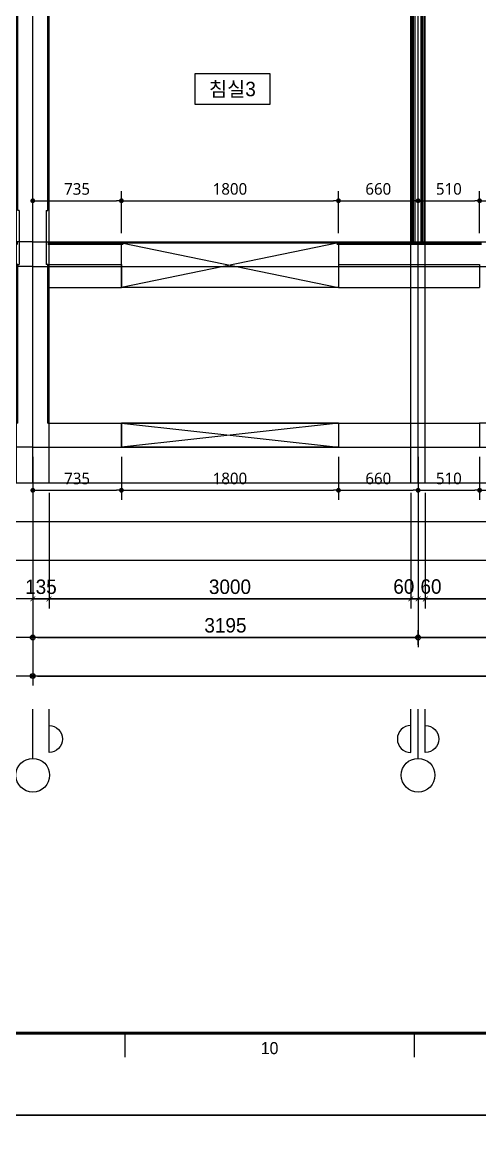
# Model space of a CAD drawing. Header units: millimetres. Extents: x 0 to 92204, y -190080 to 23760.
# Drawn here: x 8790 to 12581, y -47740 to -38450 of the extents above; entities that cross this region are included whole.
import ezdxf
from ezdxf.enums import TextEntityAlignment as Align
from ezdxf.xclip import XClip

# ---------------------------------------------------------------- set-up
doc = ezdxf.new("R2010")
doc.units = ezdxf.units.MM
doc.header["$LTSCALE"] = 100
doc.header["$XCLIPFRAME"] = 0
doc.linetypes.add('AUDIT_D_220706163347-0', pattern=[0])
doc.linetypes.add('CEN', pattern=[62, 60, -1, 0, -1])
doc.layers.get('defpoints').update_dxf_attribs({"color": 139})
for name, color, linetype in [('A-치수', 7, 'AUDIT_D_220706163347-0'), ('AA-BORD-FORM', 7, 'Continuous'), ('AA-BORD-TEXT', 3, 'Continuous'), ('AA-XXXX-DIMS', 7, 'Continuous'), ('CEN_CON', 1, 'CEN'), ('CEN_WALL', 12, 'CEN'), ('CONC', 2, 'Continuous'), ('DIM', 7, 'AUDIT_D_220706163347-0'), ('ELE3_CON', 7, 'Continuous'), ('MC', 135, 'Continuous'), ('WAL', 3, 'Continuous'), ('WAL_DRY', 7, 'Continuous'), ('실명', 3, 'AUDIT_D_220706163347-0'), ('실명박스', 7, 'AUDIT_D_220706163347-0'), ('창호-open', 4, 'Continuous')]:
    doc.layers.add(name, color=color, linetype=linetype)
doc.styles.add('HAUD01', font='Dotum.ttf')
doc.styles.add('맑은 고딕', font='malgun.ttf')
doc.styles.add('맑은고딕', font='malgun.ttf', dxfattribs={"width": 0.9})
doc.dimstyles.new('DIM_40', dxfattribs={"dimscale": 40, "dimtxt": 3, "dimasz": 1, "dimexe": 2, "dimexo": 2, "dimgap": 1, "dimtad": 1, "dimdec": 0, "dimzin": 0, "dimdsep": 46, "dimtxsty": '맑은고딕', "dimblk1": 'DIMDOT', "dimblk2": 'DIMDOT', "dimsah": 1, "dimcen": 0.09, "dimdle": 2, "dimclrd": 7, "dimclre": 7, "dimclrt": 3, "dimadec": 0, "dimazin": 0, "dimtfac": 1, "dimtdec": 0, "dimtix": 1, "dimtmove": 2, "dimatfit": 3, "dimldrblk": 'DIMDOT', "dimfxl": 2, "dimtolj": 1, "dimtzin": 0, "dimarcsym": 0})
doc.dimstyles.new('MCDIM_40', dxfattribs={"dimscale": 40, "dimtxt": 3, "dimasz": 1, "dimexe": 2, "dimexo": 2, "dimgap": 1, "dimtad": 1, "dimdec": 0, "dimzin": 0, "dimdsep": 46, "dimtxsty": '맑은고딕', "dimblk1": 'ARCHTICK', "dimblk2": 'ARCHTICK', "dimsah": 1, "dimcen": 0.09, "dimdle": 2, "dimclrd": 7, "dimclre": 7, "dimclrt": 3, "dimadec": 0, "dimazin": 0, "dimtfac": 1, "dimtdec": 0, "dimtix": 1, "dimtmove": 2, "dimatfit": 3, "dimldrblk": 'ARCHTICK', "dimfxl": 1, "dimtolj": 1, "dimtzin": 0, "dimarcsym": 0})
doc.dimstyles.new('NDIM40-in', dxfattribs={"dimscale": 40, "dimtxt": 2.4, "dimasz": 1, "dimexe": 2, "dimexo": 2, "dimgap": 1.2, "dimtad": 1, "dimdec": 0, "dimrnd": 0.25, "dimzin": 0, "dimdsep": 46, "dimtxsty": '맑은 고딕', "dimblk": 'DOT', "dimcen": 5, "dimclrd": 256, "dimclre": 256, "dimclrt": 3, "dimadec": 0, "dimazin": 0, "dimtfac": 1, "dimtdec": 0, "dimtix": 1, "dimtmove": 2, "dimatfit": 1, "dimldrblk": 'DIMDOT', "dimfxl": 0, "dimtolj": 1, "dimtzin": 0, "dimarcsym": 0})

# ---------------------------------------------------------------- blocks, each defined once
blk = doc.blocks.new('DIMDOT')
at = {"layer": 'AA-XXXX-DIMS'}
for p, q in [((-1.5, 0), (1.5, 0)), ((0, -1.5), (0, 1.5))]:
    blk.add_line(p, q, dxfattribs=at)
for radius in [0.5, 0.25]:
    blk.add_circle((0, 0), radius, dxfattribs=at)
blk = doc.blocks.new('*D2829')
at = {"layer": 'defpoints', "color": 0, "transparency": 16777216}
for p in [(8876.2, -66035.4), (23506.2, -66035.4), (23506.2, -67635.4)]:
    blk.add_point(p, dxfattribs=at)
at = {"layer": 'DIM', "color": 7, "lineweight": -2, "transparency": 16777216}
for p, q in [((8876.2, -66115.4), (8876.2, -67715.4)), ((23506.2, -66115.4), (23506.2, -67715.4)), ((8916.2, -67635.4), (23466.2, -67635.4))]:
    blk.add_line(p, q, dxfattribs=at)
at = {"layer": 'DIM', "color": 7, "lineweight": -2, "transparency": 16777216, "xscale": 40, "yscale": 40, "zscale": 40, "rotation": 180}
blk.add_blockref('DIMDOT', (8876.2, -67635.4), dxfattribs=at)
at = {"layer": 'DIM', "color": 7, "lineweight": -2, "transparency": 16777216, "xscale": 40, "yscale": 40, "zscale": 40}
blk.add_blockref('DIMDOT', (23506.2, -67635.4), dxfattribs=at)
at = {"layer": 'DIM', "color": 3, "transparency": 16777216, "insert": (16191.2, -67535.3), "char_height": 120, "attachment_point": 5, "style": 'HAUD01'}
blk.add_mtext('\\A1;14630', dxfattribs=at)
blk = doc.blocks.new('*D2830')
at = {"layer": 'defpoints', "color": 0, "transparency": 16777216}
for p in [(8876.2, -66035.4), (12071.2, -66035.4), (12071.2, -67315.4)]:
    blk.add_point(p, dxfattribs=at)
at = {"layer": 'DIM', "color": 7, "lineweight": -2, "transparency": 16777216}
for p, q in [((8876.2, -66115.4), (8876.2, -67395.4)), ((12071.2, -66115.4), (12071.2, -67395.4)), ((8916.2, -67315.4), (12031.2, -67315.4))]:
    blk.add_line(p, q, dxfattribs=at)
at = {"layer": 'DIM', "color": 7, "lineweight": -2, "transparency": 16777216, "xscale": 40, "yscale": 40, "zscale": 40, "rotation": 180}
blk.add_blockref('DIMDOT', (8876.2, -67315.4), dxfattribs=at)
at = {"layer": 'DIM', "color": 7, "lineweight": -2, "transparency": 16777216, "xscale": 40, "yscale": 40, "zscale": 40}
blk.add_blockref('DIMDOT', (12071.2, -67315.4), dxfattribs=at)
at = {"layer": 'DIM', "color": 3, "transparency": 16777216, "insert": (10473.7, -67215.3), "char_height": 120, "attachment_point": 5, "style": 'HAUD01'}
blk.add_mtext('\\A1;3195', dxfattribs=at)
blk = doc.blocks.new('*D2831')
at = {"layer": 'defpoints', "color": 0, "transparency": 16777216}
for p in [(12071.2, -66035.4), (14941.2, -66035.4), (14941.2, -67315.4)]:
    blk.add_point(p, dxfattribs=at)
at = {"layer": 'DIM', "color": 7, "lineweight": -2, "transparency": 16777216}
for p, q in [((12071.2, -66115.4), (12071.2, -67395.4)), ((14941.2, -66115.4), (14941.2, -67395.4)), ((12111.2, -67315.4), (14901.2, -67315.4))]:
    blk.add_line(p, q, dxfattribs=at)
at = {"layer": 'DIM', "color": 7, "lineweight": -2, "transparency": 16777216, "xscale": 40, "yscale": 40, "zscale": 40, "rotation": 180}
blk.add_blockref('DIMDOT', (12071.2, -67315.4), dxfattribs=at)
at = {"layer": 'DIM', "color": 7, "lineweight": -2, "transparency": 16777216, "xscale": 40, "yscale": 40, "zscale": 40}
blk.add_blockref('DIMDOT', (14941.2, -67315.4), dxfattribs=at)
at = {"layer": 'DIM', "color": 3, "transparency": 16777216, "insert": (13506.2, -67215.3), "char_height": 120, "attachment_point": 5, "style": 'HAUD01'}
blk.add_mtext('\\A1;2870', dxfattribs=at)
blk = doc.blocks.new('_ArchTick')
at = {"color": 0, "linetype": 'ByBlock', "const_width": 0.15}
blk.add_lwpolyline([(-0.5, -0.5), (0.5, 0.5)], dxfattribs=at)
blk = doc.blocks.new('*D2834')
at = {"layer": 'defpoints', "color": 0, "transparency": 16777216}
for p in [(8876.2, -66035.4), (9011.2, -66035.4), (9011.2, -66995.4)]:
    blk.add_point(p, dxfattribs=at)
at = {"layer": 'DIM', "color": 7, "lineweight": -2, "transparency": 16777216}
for p, q in [((8876.2, -66115.4), (8876.2, -67075.4)), ((9011.2, -66115.4), (9011.2, -67075.4)), ((8876.2, -66995.4), (8836.2, -66995.4)), ((8876.2, -66995.4), (9011.2, -66995.4)), ((9011.2, -66995.4), (9051.2, -66995.4))]:
    blk.add_line(p, q, dxfattribs=at)
at = {"layer": 'DIM', "color": 7, "lineweight": -2, "transparency": 16777216, "xscale": 40, "yscale": 40, "zscale": 40}
blk.add_blockref('_ArchTick', (8876.2, -66995.4), dxfattribs=at)
at = {"layer": 'DIM', "color": 7, "lineweight": -2, "transparency": 16777216, "xscale": 40, "yscale": 40, "zscale": 40, "rotation": 180}
blk.add_blockref('_ArchTick', (9011.2, -66995.4), dxfattribs=at)
at = {"layer": 'DIM', "color": 3, "transparency": 16777216, "insert": (8943.7, -66895.3), "char_height": 120, "attachment_point": 5, "style": 'HAUD01'}
blk.add_mtext('\\A1;135', dxfattribs=at)
blk = doc.blocks.new('*D2835')
at = {"layer": 'defpoints', "color": 0, "transparency": 16777216}
for p in [(9011.2, -66035.4), (12011.2, -66035.4), (12011.2, -66995.4)]:
    blk.add_point(p, dxfattribs=at)
at = {"layer": 'DIM', "color": 7, "lineweight": -2, "transparency": 16777216}
for p, q in [((9011.2, -66115.4), (9011.2, -67075.4)), ((12011.2, -66115.4), (12011.2, -67075.4)), ((8931.2, -66995.4), (12091.2, -66995.4))]:
    blk.add_line(p, q, dxfattribs=at)
at = {"layer": 'DIM', "color": 7, "lineweight": -2, "transparency": 16777216, "xscale": 40, "yscale": 40, "zscale": 40, "rotation": 180}
blk.add_blockref('_ArchTick', (9011.2, -66995.4), dxfattribs=at)
at = {"layer": 'DIM', "color": 7, "lineweight": -2, "transparency": 16777216, "xscale": 40, "yscale": 40, "zscale": 40}
blk.add_blockref('_ArchTick', (12011.2, -66995.4), dxfattribs=at)
at = {"layer": 'DIM', "color": 3, "transparency": 16777216, "insert": (10511.2, -66895.3), "char_height": 120, "attachment_point": 5, "style": 'HAUD01'}
blk.add_mtext('\\A1;3000', dxfattribs=at)
blk = doc.blocks.new('*D2836')
at = {"layer": 'defpoints', "color": 0, "transparency": 16777216}
for p in [(12011.2, -66035.4), (12071.2, -66035.4), (12071.2, -66995.4)]:
    blk.add_point(p, dxfattribs=at)
at = {"layer": 'DIM', "color": 7, "lineweight": -2, "transparency": 16777216}
for p, q in [((12011.2, -66115.4), (12011.2, -67075.4)), ((12071.2, -66115.4), (12071.2, -67075.4)), ((12011.2, -66995.4), (11971.2, -66995.4)), ((12011.2, -66995.4), (12071.2, -66995.4)), ((12071.2, -66995.4), (12111.2, -66995.4))]:
    blk.add_line(p, q, dxfattribs=at)
at = {"layer": 'DIM', "color": 7, "lineweight": -2, "transparency": 16777216, "xscale": 40, "yscale": 40, "zscale": 40}
blk.add_blockref('_ArchTick', (12011.2, -66995.4), dxfattribs=at)
at = {"layer": 'DIM', "color": 7, "lineweight": -2, "transparency": 16777216, "xscale": 40, "yscale": 40, "zscale": 40, "rotation": 180}
blk.add_blockref('_ArchTick', (12071.2, -66995.4), dxfattribs=at)
at = {"layer": 'DIM', "color": 3, "transparency": 16777216, "insert": (11952.8, -66893.4), "char_height": 120, "attachment_point": 5, "style": 'HAUD01'}
blk.add_mtext('\\A1;60', dxfattribs=at)
blk = doc.blocks.new('*D2837')
at = {"layer": 'defpoints', "color": 0, "transparency": 16777216}
for p in [(12071.2, -66035.4), (12131.2, -66035.4), (12131.2, -66995.4)]:
    blk.add_point(p, dxfattribs=at)
at = {"layer": 'DIM', "color": 7, "lineweight": -2, "transparency": 16777216}
for p, q in [((12071.2, -66115.4), (12071.2, -67075.4)), ((12131.2, -66115.4), (12131.2, -67075.4)), ((12071.2, -66995.4), (12031.2, -66995.4)), ((12071.2, -66995.4), (12131.2, -66995.4)), ((12131.2, -66995.4), (12171.2, -66995.4))]:
    blk.add_line(p, q, dxfattribs=at)
at = {"layer": 'DIM', "color": 7, "lineweight": -2, "transparency": 16777216, "xscale": 40, "yscale": 40, "zscale": 40}
blk.add_blockref('_ArchTick', (12071.2, -66995.4), dxfattribs=at)
at = {"layer": 'DIM', "color": 7, "lineweight": -2, "transparency": 16777216, "xscale": 40, "yscale": 40, "zscale": 40, "rotation": 180}
blk.add_blockref('_ArchTick', (12131.2, -66995.4), dxfattribs=at)
at = {"layer": 'DIM', "color": 3, "transparency": 16777216, "insert": (12178.3, -66893.4), "char_height": 120, "attachment_point": 5, "style": 'HAUD01'}
blk.add_mtext('\\A1;60', dxfattribs=at)
blk = doc.blocks.new('*D2838')
at = {"layer": 'defpoints', "color": 0, "transparency": 16777216}
for p in [(12131.2, -66035.4), (14831.2, -66035.4), (14831.2, -66995.4)]:
    blk.add_point(p, dxfattribs=at)
at = {"layer": 'DIM', "color": 7, "lineweight": -2, "transparency": 16777216}
for p, q in [((12131.2, -66115.4), (12131.2, -67075.4)), ((14831.2, -66115.4), (14831.2, -67075.4)), ((12051.2, -66995.4), (14911.2, -66995.4))]:
    blk.add_line(p, q, dxfattribs=at)
at = {"layer": 'DIM', "color": 7, "lineweight": -2, "transparency": 16777216, "xscale": 40, "yscale": 40, "zscale": 40, "rotation": 180}
blk.add_blockref('_ArchTick', (12131.2, -66995.4), dxfattribs=at)
at = {"layer": 'DIM', "color": 7, "lineweight": -2, "transparency": 16777216, "xscale": 40, "yscale": 40, "zscale": 40}
blk.add_blockref('_ArchTick', (14831.2, -66995.4), dxfattribs=at)
at = {"layer": 'DIM', "color": 3, "transparency": 16777216, "insert": (13481.2, -66895.3), "char_height": 120, "attachment_point": 5, "style": 'HAUD01'}
blk.add_mtext('\\A1;2700', dxfattribs=at)
blk = doc.blocks.new('중심')
at = {"layer": 'DIM'}
blk.add_line((-350, 0), (0, 0), dxfattribs=at)
blk.add_circle((-470, 0), 120, dxfattribs=at)
blk = doc.blocks.new('U-84A(기본)', base_point=(206477.1, -21253.3))
at = {"layer": 'CEN_CON'}
for p, q in [((206477.1, -21553.3), (206477.1, -13878.3)), ((206477.1, -21253.3), (221712.1, -21253.3))]:
    blk.add_line(p, q, dxfattribs=at)
at = {"layer": 'CEN_WALL'}
for p, q in [((209672.1, -21553.3), (209672.1, -17128.3)), ((206477.1, -19753.3), (217472.1, -19753.3))]:
    blk.add_line(p, q, dxfattribs=at)
at = {"layer": 'CONC'}
for p, q in [((206602.1, -19288.3), (206602.1, -17338.3)), ((206589.1, -19288.3), (206589.1, -19738.3)), ((206589.1, -19288.3), (206602.1, -19288.3)), ((206602.1, -19738.3), (206589.1, -19738.3)), ((206602.1, -21053.3), (206602.1, -19738.3)), ((206602.1, -21053.3), (207212.1, -21053.3)), ((207212.1, -21053.3), (207212.1, -21253.3)), ((209012.1, -21053.3), (210182.1, -21053.3)), ((209012.1, -21053.3), (209012.1, -21253.3)), ((210182.1, -21053.3), (210182.1, -21253.3)), ((206477.1, -21253.3), (207212.1, -21253.3)), ((209012.1, -21253.3), (210182.1, -21253.3))]:
    blk.add_line(p, q, dxfattribs=at)
at = {"layer": 'ELE3_CON'}
for p, q in [((209012.1, -21053.3), (207212.1, -21053.3)), ((211982.1, -21053.3), (210182.1, -21053.3))]:
    blk.add_line(p, q, dxfattribs=at)
at = {"layer": 'MC'}
for p, q in [((206612.1, -21553.3), (206612.1, -16988.3)), ((209612.1, -21553.3), (209612.1, -17128.3)), ((209732.1, -21553.3), (209732.1, -17128.3)), ((206477.1, -19548.3), (217472.1, -19548.3))]:
    blk.add_line(p, q, dxfattribs=at)
at = {"layer": 'WAL'}
for p, q in [((206602.1, -19738.3), (207212.1, -19738.3)), ((207212.1, -19738.3), (207212.1, -19928.3)), ((209012.1, -19738.3), (210182.1, -19738.3)), ((209012.1, -19738.3), (209012.1, -19928.3)), ((210182.1, -19738.3), (210182.1, -19928.3)), ((206602.1, -19928.3), (207212.1, -19928.3)), ((209012.1, -19928.3), (210182.1, -19928.3))]:
    blk.add_line(p, q, dxfattribs=at)
at = {"layer": 'WAL_DRY'}
for p, q in [((209622.1, -19558.3), (209622.1, -17238.3)), ((209634.6, -19558.3), (209634.6, -17250.8)), ((209647.1, -19558.3), (209647.1, -17263.3)), ((209697.1, -19558.3), (209697.1, -17263.3)), ((209709.6, -19558.3), (209709.6, -17250.8)), ((209722.1, -19558.3), (209722.1, -17238.3)), ((206602.1, -19558.3), (207227.1, -19558.3)), ((206602.1, -19568.3), (207227.1, -19568.3)), ((208997.1, -19558.3), (210197.1, -19558.3)), ((208997.1, -19568.3), (210197.1, -19568.3))]:
    blk.add_line(p, q, dxfattribs=at)
blk = doc.blocks.new('XR-FORM 청주월명')
at = {"layer": 'AA-BORD-FORM', "color": 2}
for p, q in [((241, 17), (241, 12)), ((301, 17), (301, 12))]:
    blk.add_line(p, q, dxfattribs=at)
at = {"layer": 'AA-BORD-FORM', "color": 1}
blk.add_lwpolyline([(0, 0), (841, 0), (841, 594), (0, 594)], close=True, dxfattribs=at)
at = {"layer": 'AA-BORD-FORM', "color": 2, "const_width": 0.682}
blk.add_lwpolyline([(21, 17), (21, 577), (821, 577), (821, 17)], close=True, dxfattribs=at)
at = {"layer": 'AA-BORD-TEXT', "color": 7, "style": 'HAUD01'}
blk.add_text('10', height=2.5, dxfattribs=at).set_placement((271, 13.9), align=Align.MIDDLE_CENTER)
blk = doc.blocks.new('_Dot')
at = {"color": 0, "linetype": 'ByBlock', "lineweight": -2}
blk.add_line((-0.5, 0), (-1, 0), dxfattribs=at)
at = {"color": 0, "linetype": 'ByBlock', "const_width": 0.5}
blk.add_lwpolyline([(-0.25, 0, 1), (0.25, 0, 1)], format="xyb", close=True, dxfattribs=at)
blk = doc.blocks.new('*D419')
at = {"layer": 'defpoints', "color": 0, "transparency": 16777216}
for p in [(8876.2, -41975.4), (9611.2, -41975.4), (9611.2, -42333.9)]:
    blk.add_point(p, dxfattribs=at)
at = {"layer": 'DIM', "lineweight": -2, "transparency": 16777216}
for p, q in [((8876.2, -42055.4), (8876.2, -42413.9)), ((9611.2, -42055.4), (9611.2, -42413.9)), ((8916.2, -42333.9), (9571.2, -42333.9))]:
    blk.add_line(p, q, dxfattribs=at)
at = {"layer": 'DIM', "lineweight": -2, "transparency": 16777216, "xscale": 40, "yscale": 40, "zscale": 40, "rotation": 180}
blk.add_blockref('_Dot', (8876.2, -42333.9), dxfattribs=at)
at = {"layer": 'DIM', "lineweight": -2, "transparency": 16777216, "xscale": 40, "yscale": 40, "zscale": 40}
blk.add_blockref('_Dot', (9611.2, -42333.9), dxfattribs=at)
at = {"layer": 'DIM', "color": 3, "transparency": 16777216, "insert": (9243.7, -42236.3), "char_height": 96, "attachment_point": 5, "style": '맑은 고딕'}
blk.add_mtext('\\A1;735', dxfattribs=at)
blk = doc.blocks.new('*D420')
at = {"layer": 'defpoints', "color": 0, "transparency": 16777216}
for p in [(9611.2, -41975.4), (11411.2, -41975.4), (11411.2, -42333.9)]:
    blk.add_point(p, dxfattribs=at)
at = {"layer": 'DIM', "lineweight": -2, "transparency": 16777216}
for p, q in [((9611.2, -42055.4), (9611.2, -42413.9)), ((11411.2, -42055.4), (11411.2, -42413.9)), ((9651.2, -42333.9), (11371.2, -42333.9))]:
    blk.add_line(p, q, dxfattribs=at)
at = {"layer": 'DIM', "lineweight": -2, "transparency": 16777216, "xscale": 40, "yscale": 40, "zscale": 40, "rotation": 180}
blk.add_blockref('_Dot', (9611.2, -42333.9), dxfattribs=at)
at = {"layer": 'DIM', "lineweight": -2, "transparency": 16777216, "xscale": 40, "yscale": 40, "zscale": 40}
blk.add_blockref('_Dot', (11411.2, -42333.9), dxfattribs=at)
at = {"layer": 'DIM', "color": 3, "transparency": 16777216, "insert": (10511.2, -42236), "char_height": 96, "attachment_point": 5, "style": '맑은 고딕'}
blk.add_mtext('\\A1;1800', dxfattribs=at)
blk = doc.blocks.new('*D421')
at = {"layer": 'defpoints', "color": 0, "transparency": 16777216}
for p in [(11411.2, -41975.4), (12071.2, -41975.4), (12071.2, -42333.9)]:
    blk.add_point(p, dxfattribs=at)
at = {"layer": 'DIM', "lineweight": -2, "transparency": 16777216}
for p, q in [((11411.2, -42055.4), (11411.2, -42413.9)), ((12071.2, -42055.4), (12071.2, -42413.9)), ((11451.2, -42333.9), (12031.2, -42333.9))]:
    blk.add_line(p, q, dxfattribs=at)
at = {"layer": 'DIM', "lineweight": -2, "transparency": 16777216, "xscale": 40, "yscale": 40, "zscale": 40, "rotation": 180}
blk.add_blockref('_Dot', (11411.2, -42333.9), dxfattribs=at)
at = {"layer": 'DIM', "lineweight": -2, "transparency": 16777216, "xscale": 40, "yscale": 40, "zscale": 40}
blk.add_blockref('_Dot', (12071.2, -42333.9), dxfattribs=at)
at = {"layer": 'DIM', "color": 3, "transparency": 16777216, "insert": (11741.2, -42236.3), "char_height": 96, "attachment_point": 5, "style": '맑은 고딕'}
blk.add_mtext('\\A1;660', dxfattribs=at)
blk = doc.blocks.new('*D422')
at = {"layer": 'defpoints', "color": 0, "transparency": 16777216}
for p in [(12071.2, -41975.4), (12581.2, -41975.4), (12581.2, -42333.9)]:
    blk.add_point(p, dxfattribs=at)
at = {"layer": 'DIM', "lineweight": -2, "transparency": 16777216}
for p, q in [((12071.2, -42055.4), (12071.2, -42413.9)), ((12581.2, -42055.4), (12581.2, -42413.9)), ((12111.2, -42333.9), (12541.2, -42333.9))]:
    blk.add_line(p, q, dxfattribs=at)
at = {"layer": 'DIM', "lineweight": -2, "transparency": 16777216, "xscale": 40, "yscale": 40, "zscale": 40, "rotation": 180}
blk.add_blockref('_Dot', (12071.2, -42333.9), dxfattribs=at)
at = {"layer": 'DIM', "lineweight": -2, "transparency": 16777216, "xscale": 40, "yscale": 40, "zscale": 40}
blk.add_blockref('_Dot', (12581.2, -42333.9), dxfattribs=at)
at = {"layer": 'DIM', "color": 3, "transparency": 16777216, "insert": (12326.2, -42236), "char_height": 96, "attachment_point": 5, "style": '맑은 고딕'}
blk.add_mtext('\\A1;510', dxfattribs=at)
blk = doc.blocks.new('*D423')
at = {"layer": 'defpoints', "color": 0, "transparency": 16777216}
for p in [(12581.2, -41975.4), (14381.2, -41975.4), (14381.2, -42333.9)]:
    blk.add_point(p, dxfattribs=at)
at = {"layer": 'DIM', "lineweight": -2, "transparency": 16777216}
for p, q in [((12581.2, -42055.4), (12581.2, -42413.9)), ((14381.2, -42055.4), (14381.2, -42413.9)), ((12621.2, -42333.9), (14341.2, -42333.9))]:
    blk.add_line(p, q, dxfattribs=at)
at = {"layer": 'DIM', "lineweight": -2, "transparency": 16777216, "xscale": 40, "yscale": 40, "zscale": 40, "rotation": 180}
blk.add_blockref('_Dot', (12581.2, -42333.9), dxfattribs=at)
at = {"layer": 'DIM', "lineweight": -2, "transparency": 16777216, "xscale": 40, "yscale": 40, "zscale": 40}
blk.add_blockref('_Dot', (14381.2, -42333.9), dxfattribs=at)
at = {"layer": 'DIM', "color": 3, "transparency": 16777216, "insert": (13481.2, -42236), "char_height": 96, "attachment_point": 5, "style": '맑은 고딕'}
blk.add_mtext('\\A1;1800', dxfattribs=at)
blk = doc.blocks.new('*D434')
at = {"layer": 'defpoints', "color": 0, "transparency": 16777216}
for p in [(9611.2, -39930.7), (8876.2, -40280.4), (9611.2, -40280.4)]:
    blk.add_point(p, dxfattribs=at)
at = {"layer": 'DIM', "lineweight": -2, "transparency": 16777216}
for p, q in [((8876.2, -40200.4), (8876.2, -39850.7)), ((9611.2, -40200.4), (9611.2, -39850.7)), ((8916.2, -39930.7), (9571.2, -39930.7))]:
    blk.add_line(p, q, dxfattribs=at)
at = {"layer": 'DIM', "lineweight": -2, "transparency": 16777216, "xscale": 40, "yscale": 40, "zscale": 40, "rotation": 180}
blk.add_blockref('_Dot', (8876.2, -39930.7), dxfattribs=at)
at = {"layer": 'DIM', "lineweight": -2, "transparency": 16777216, "xscale": 40, "yscale": 40, "zscale": 40}
blk.add_blockref('_Dot', (9611.2, -39930.7), dxfattribs=at)
at = {"layer": 'DIM', "color": 3, "transparency": 16777216, "insert": (9243.7, -39833.1), "char_height": 96, "attachment_point": 5, "style": '맑은 고딕'}
blk.add_mtext('\\A1;735', dxfattribs=at)
blk = doc.blocks.new('*D435')
at = {"layer": 'defpoints', "color": 0, "transparency": 16777216}
for p in [(11411.2, -39930.7), (9611.2, -40280.4), (11411.2, -40280.4)]:
    blk.add_point(p, dxfattribs=at)
at = {"layer": 'DIM', "lineweight": -2, "transparency": 16777216}
for p, q in [((9611.2, -40200.4), (9611.2, -39850.7)), ((11411.2, -40200.4), (11411.2, -39850.7)), ((9651.2, -39930.7), (11371.2, -39930.7))]:
    blk.add_line(p, q, dxfattribs=at)
at = {"layer": 'DIM', "lineweight": -2, "transparency": 16777216, "xscale": 40, "yscale": 40, "zscale": 40, "rotation": 180}
blk.add_blockref('_Dot', (9611.2, -39930.7), dxfattribs=at)
at = {"layer": 'DIM', "lineweight": -2, "transparency": 16777216, "xscale": 40, "yscale": 40, "zscale": 40}
blk.add_blockref('_Dot', (11411.2, -39930.7), dxfattribs=at)
at = {"layer": 'DIM', "color": 3, "transparency": 16777216, "insert": (10511.2, -39832.9), "char_height": 96, "attachment_point": 5, "style": '맑은 고딕'}
blk.add_mtext('\\A1;1800', dxfattribs=at)
blk = doc.blocks.new('*D436')
at = {"layer": 'defpoints', "color": 0, "transparency": 16777216}
for p in [(12071.2, -39930.7), (11411.2, -40280.4), (12071.2, -40280.4)]:
    blk.add_point(p, dxfattribs=at)
at = {"layer": 'DIM', "lineweight": -2, "transparency": 16777216}
for p, q in [((11411.2, -40200.4), (11411.2, -39850.7)), ((12071.2, -40200.4), (12071.2, -39850.7)), ((11451.2, -39930.7), (12031.2, -39930.7))]:
    blk.add_line(p, q, dxfattribs=at)
at = {"layer": 'DIM', "lineweight": -2, "transparency": 16777216, "xscale": 40, "yscale": 40, "zscale": 40, "rotation": 180}
blk.add_blockref('_Dot', (11411.2, -39930.7), dxfattribs=at)
at = {"layer": 'DIM', "lineweight": -2, "transparency": 16777216, "xscale": 40, "yscale": 40, "zscale": 40}
blk.add_blockref('_Dot', (12071.2, -39930.7), dxfattribs=at)
at = {"layer": 'DIM', "color": 3, "transparency": 16777216, "insert": (11741.2, -39833.1), "char_height": 96, "attachment_point": 5, "style": '맑은 고딕'}
blk.add_mtext('\\A1;660', dxfattribs=at)
blk = doc.blocks.new('*D437')
at = {"layer": 'defpoints', "color": 0, "transparency": 16777216}
for p in [(12581.2, -39930.7), (12071.2, -40280.4), (12581.2, -40280.4)]:
    blk.add_point(p, dxfattribs=at)
at = {"layer": 'DIM', "lineweight": -2, "transparency": 16777216}
for p, q in [((12071.2, -40200.4), (12071.2, -39850.7)), ((12581.2, -40200.4), (12581.2, -39850.7)), ((12111.2, -39930.7), (12541.2, -39930.7))]:
    blk.add_line(p, q, dxfattribs=at)
at = {"layer": 'DIM', "lineweight": -2, "transparency": 16777216, "xscale": 40, "yscale": 40, "zscale": 40, "rotation": 180}
blk.add_blockref('_Dot', (12071.2, -39930.7), dxfattribs=at)
at = {"layer": 'DIM', "lineweight": -2, "transparency": 16777216, "xscale": 40, "yscale": 40, "zscale": 40}
blk.add_blockref('_Dot', (12581.2, -39930.7), dxfattribs=at)
at = {"layer": 'DIM', "color": 3, "transparency": 16777216, "insert": (12326.2, -39832.9), "char_height": 96, "attachment_point": 5, "style": '맑은 고딕'}
blk.add_mtext('\\A1;510', dxfattribs=at)
blk = doc.blocks.new('*D438')
at = {"layer": 'defpoints', "color": 0, "transparency": 16777216}
for p in [(14381.2, -39930.7), (12581.2, -40280.4), (14381.2, -40280.4)]:
    blk.add_point(p, dxfattribs=at)
at = {"layer": 'DIM', "lineweight": -2, "transparency": 16777216}
for p, q in [((12581.2, -40200.4), (12581.2, -39850.7)), ((14381.2, -40200.4), (14381.2, -39850.7)), ((12621.2, -39930.7), (14341.2, -39930.7))]:
    blk.add_line(p, q, dxfattribs=at)
at = {"layer": 'DIM', "lineweight": -2, "transparency": 16777216, "xscale": 40, "yscale": 40, "zscale": 40, "rotation": 180}
blk.add_blockref('_Dot', (12581.2, -39930.7), dxfattribs=at)
at = {"layer": 'DIM', "lineweight": -2, "transparency": 16777216, "xscale": 40, "yscale": 40, "zscale": 40}
blk.add_blockref('_Dot', (14381.2, -39930.7), dxfattribs=at)
at = {"layer": 'DIM', "color": 3, "transparency": 16777216, "insert": (13481.2, -39832.9), "char_height": 96, "attachment_point": 5, "style": '맑은 고딕'}
blk.add_mtext('\\A1;1800', dxfattribs=at)
blk = doc.blocks.new('DIM-1108')
at = {"layer": 'DIM'}
for points in [[(9011.2, -68046.5, -1), (9011.2, -68270.5), (9011.2, -67910.5)], [(12011.2, -68046.5, 1), (12011.2, -68270.5), (12011.2, -67910.5)], [(12131.2, -68046.5, -1), (12131.2, -68270.5), (12131.2, -67910.5)]]:
    blk.add_lwpolyline(points, format="xyb", dxfattribs=at)
at = {"layer": 'A-치수', "xscale": 1.166666666666675, "yscale": 1.166666666666675, "zscale": 1.166666666666675, "rotation": 90}
for p in [(8876.2, -67910.5), (12071.2, -67910.5)]:
    blk.add_blockref('중심', p, dxfattribs=at)
at = {"layer": 'DIM'}
for base, p1, p2, dimstyle, override, picture, middle in [((9011.2, -66995.4), (8876.2, -66035.4), (9011.2, -66035.4), 'MCDIM_40', {"dimtxsty": 'HAUD01'}, '*D2834', (8943.7, -66895.3)), ((23506.2, -67635.4), (8876.2, -66035.4), (23506.2, -66035.4), 'DIM_40', {"dimscale": 40, "dimtxsty": 'HAUD01'}, '*D2829', (16191.2, -67535.3)), ((12071.2, -67315.4), (8876.2, -66035.4), (12071.2, -66035.4), 'DIM_40', {"dimscale": 40, "dimtxsty": 'HAUD01'}, '*D2830', (10473.7, -67215.3)), ((12011.2, -66995.4), (9011.2, -66035.4), (12011.2, -66035.4), 'MCDIM_40', {"dimtxsty": 'HAUD01'}, '*D2835', (10511.2, -66895.3)), ((14941.2, -67315.4), (12071.2, -66035.4), (14941.2, -66035.4), 'DIM_40', {"dimscale": 40, "dimtxsty": 'HAUD01'}, '*D2831', (13506.2, -67215.3)), ((14831.2, -66995.4), (12131.2, -66035.4), (14831.2, -66035.4), 'MCDIM_40', {"dimtxsty": 'HAUD01'}, '*D2838', (13481.2, -66895.3))]:
    dim = blk.add_linear_dim(base=base, p1=p1, p2=p2, angle=180, dimstyle=dimstyle, override=override, dxfattribs=at)
    dim.commit()
    dim.dimension.update_dxf_attribs({"geometry": picture, "text_midpoint": middle})
for base, p1, p2, picture, middle in [((12071.2, -66995.4), (12011.2, -66035.4), (12071.2, -66035.4), '*D2836', (11952.8, -66893.4)), ((12131.2, -66995.4), (12071.2, -66035.4), (12131.2, -66035.4), '*D2837', (12178.3, -66893.4))]:
    dim = blk.add_linear_dim(base=base, p1=p1, p2=p2, angle=180, dimstyle='MCDIM_40', override={"dimtxsty": 'HAUD01'}, dxfattribs=at)
    dim.commit()
    dim.dimension.update_dxf_attribs({"geometry": picture, "text_midpoint": middle, "dimtype": 128})

msp = doc.modelspace()

# ---------------------------------------------------------------- linework, layer by layer
at = {"layer": 'defpoints'}
for points in [[(25711.2, -43875.4), (6082.1, -43875.4), (6082.1, -26950.4), (25711.2, -26950.4)], [(25391.2, -43555.4), (6402.1, -43555.4), (6402.1, -27270.4), (25391.2, -27270.4)], [(25071.2, -43235.4), (6722.1, -43235.4), (6722.1, -27590.4), (25071.2, -27590.4)], [(24751.2, -42915.4), (7042.1, -42915.4), (7042.1, -27910.4), (24751.2, -27910.4)], [(24431.2, -42595.4), (7362.1, -42595.4), (7362.1, -28230.4), (24431.2, -28230.4)], [(24111.2, -42275.4), (7682.1, -42275.4), (7682.1, -28550.4), (24111.2, -28550.4)]]:
    msp.add_lwpolyline(points, close=True, dxfattribs=at)
at = {"layer": '실명박스'}
msp.add_lwpolyline([(10219.9, -38877.6), (10219.9, -39127.6), (10845.2, -39127.6), (10845.2, -38877.6)], close=True, dxfattribs=at)
at = {"layer": '창호-open'}
for p, q in [((11411.2, -40280.4), (9611.2, -40650.4)), ((9611.2, -40280.4), (11411.2, -40650.4)), ((11411.2, -41775.4), (9611.2, -41975.4)), ((9611.2, -41775.4), (11411.2, -41975.4))]:
    msp.add_line(p, q, dxfattribs=at)
for points in [[(9611.2, -40280.4), (11411.2, -40280.4), (11411.2, -40650.4), (9611.2, -40650.4)], [(9611.2, -41775.4), (11411.2, -41775.4), (11411.2, -41975.4), (9611.2, -41975.4)]]:
    msp.add_lwpolyline(points, close=True, dxfattribs=at)

# ---------------------------------------------------------------- block references
for name, p in [('DIM-1108', (0, 23760)), ('U-84A(기본)', (8876.2, -41975.4))]:
    msp.add_blockref(name, p)
at = {"xscale": 40, "yscale": 40, "zscale": 40}
for p in [(0, -47520), (0, -71280)]:
    msp.add_blockref('XR-FORM 청주월명', p, dxfattribs=at)
ref = msp.add_blockref('U-84A(기본)', (8876.2, -41975.4), dxfattribs=dict(xscale=-1))
XClip(ref).set_block_clipping_path([(191242.1148644798, -21553.2908892445), (207671.2559460822, -7828.2908892445)])

# ---------------------------------------------------------------- texts
at = {"layer": '실명', "style": 'HAUD01'}
msp.add_text('침실3', height=120, dxfattribs=at).set_placement((10531.4, -39000.8), align=Align.MIDDLE)

# ---------------------------------------------------------------- dimensions: what is measured, and where the dimension line sits
at = {"layer": 'DIM'}
for base, p1, p2, picture, middle in [((9611.2, -39930.7), (8876.2, -40280.4), (9611.2, -40280.4), '*D434', (9243.7, -39833.1)), ((11411.2, -39930.7), (9611.2, -40280.4), (11411.2, -40280.4), '*D435', (10511.2, -39832.9)), ((12071.2, -39930.7), (11411.2, -40280.4), (12071.2, -40280.4), '*D436', (11741.2, -39833.1)), ((12581.2, -39930.7), (12071.2, -40280.4), (12581.2, -40280.4), '*D437', (12326.2, -39832.9)), ((14381.2, -39930.7), (12581.2, -40280.4), (14381.2, -40280.4), '*D438', (13481.2, -39832.9))]:
    dim = msp.add_linear_dim(base=base, p1=p1, p2=p2, dimstyle='NDIM40-in', override={"dimscale": 40}, dxfattribs=at)
    dim.commit()
    dim.dimension.update_dxf_attribs({"geometry": picture, "text_midpoint": middle})
for base, p1, p2, picture, middle in [((9611.2, -42333.9), (8876.2, -41975.4), (9611.2, -41975.4), '*D419', (9243.7, -42236.3)), ((11411.2, -42333.9), (9611.2, -41975.4), (11411.2, -41975.4), '*D420', (10511.2, -42236)), ((12071.2, -42333.9), (11411.2, -41975.4), (12071.2, -41975.4), '*D421', (11741.2, -42236.3)), ((12581.2, -42333.9), (12071.2, -41975.4), (12581.2, -41975.4), '*D422', (12326.2, -42236)), ((14381.2, -42333.9), (12581.2, -41975.4), (14381.2, -41975.4), '*D423', (13481.2, -42236))]:
    dim = msp.add_linear_dim(base=base, p1=p1, p2=p2, angle=180, dimstyle='NDIM40-in', override={"dimscale": 40}, dxfattribs=at)
    dim.commit()
    dim.dimension.update_dxf_attribs({"geometry": picture, "text_midpoint": middle})

doc.saveas('drawing.dxf')
